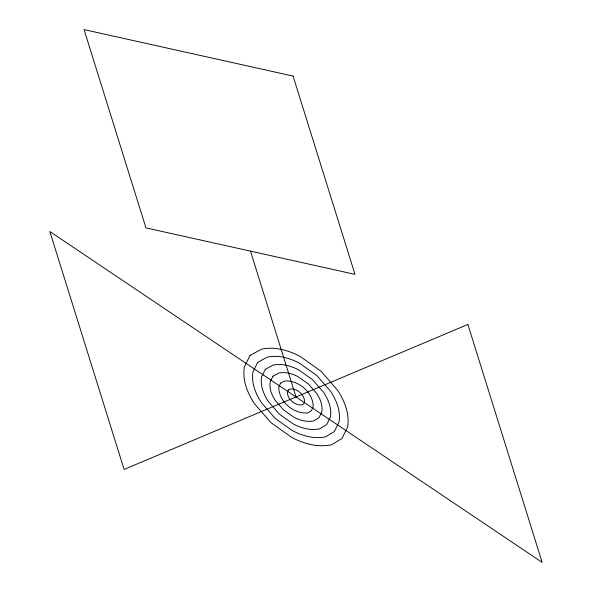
<?xml version="1.0" encoding="UTF-8"?>
<svg xmlns="http://www.w3.org/2000/svg" width="592" height="592" viewBox="0 0 592 592"><rect width="100%" height="100%" fill="white"/><g stroke="black" fill="none" stroke-linecap="round" stroke-linejoin="round"><path stroke-width="0.89" d="M250.475 251.119L296 396.951M250.024 355.415L244.281 367.107A46.065 44.474 -4.2 0 0 245.835 385.799A72.143 69.649 -4.2 0 0 254.619 403.922L271.032 422.71L291.545 437.281A72.143 69.649 -4.2 0 0 310.859 444.54A48.907 47.219 -4.2 0 0 331.476 444.807L341.976 438.487L347.719 426.795A46.065 44.474 -4.2 0 0 346.165 408.103A72.143 69.649 -4.2 0 0 337.381 389.98L320.968 371.191L300.455 356.621A72.143 69.649 -4.2 0 0 281.141 349.361A46.065 44.474 -4.2 0 0 261.723 349.11L250.024 355.415M257.683 362.334L252.902 372.079A38.384 37.059 -4.2 0 0 254.197 387.656A60.118 58.038 -4.2 0 0 261.516 402.76L275.191 418.418L292.285 430.554A60.118 58.038 -4.2 0 0 308.38 436.607A40.759 39.353 -4.2 0 0 325.563 436.837L334.317 431.568L339.098 421.822A38.384 37.059 -4.2 0 0 337.803 406.245A60.118 58.038 -4.2 0 0 330.484 391.142L316.809 375.483L299.715 363.347A60.118 58.038 -4.2 0 0 283.62 357.294A38.384 37.059 -4.2 0 0 267.436 357.08L257.683 362.334M265.349 369.26L261.523 377.052A30.71 29.644 -4.2 0 0 262.559 389.514A48.093 46.435 -4.2 0 0 268.413 401.598L279.357 414.126L293.025 423.835A48.093 46.435 -4.2 0 0 305.901 428.675A32.604 31.48 -4.2 0 0 319.65 428.86L326.651 424.642L330.477 416.849A30.71 29.644 -4.2 0 0 329.441 404.388A48.093 46.435 -4.2 0 0 323.587 392.304L312.643 379.775L298.975 370.067A48.093 46.435 -4.2 0 0 286.099 365.227A30.71 29.644 -4.2 0 0 273.149 365.057L265.349 369.26M273.008 376.179L270.144 382.032A23.029 22.237 -4.2 0 0 270.914 391.371A36.068 34.824 -4.2 0 0 275.31 400.436L283.516 409.834L293.773 417.116A36.068 34.824 -4.2 0 0 303.43 420.742A24.457 23.613 -4.2 0 0 313.738 420.882L318.992 417.723L321.856 411.869A23.029 22.237 -4.2 0 0 321.086 402.53A36.068 34.824 -4.2 0 0 316.69 393.465L308.484 384.067L298.227 376.786A36.068 34.824 -4.2 0 0 288.57 373.16A23.029 22.237 -4.2 0 0 278.862 373.027L273.008 376.179M280.675 383.105L278.758 387.005C278.684 401.457 293.617 414.2 307.825 412.905L311.325 410.796L313.242 406.896C313.323 392.6 298.642 379.886 284.574 381.004L280.675 383.105M288.334 390.024L287.379 391.978C287.342 399.208 294.809 405.572 301.913 404.928L303.666 403.877L304.621 401.924C304.658 394.775 297.325 388.419 290.287 388.974L288.334 390.024M467.88 324.46L124.12 469.441L49.832 231.502L542.168 562.4L467.88 324.46M293.077 76.079L84.057 29.6L145.958 227.883L354.985 274.362L293.077 76.079"/></g></svg>
